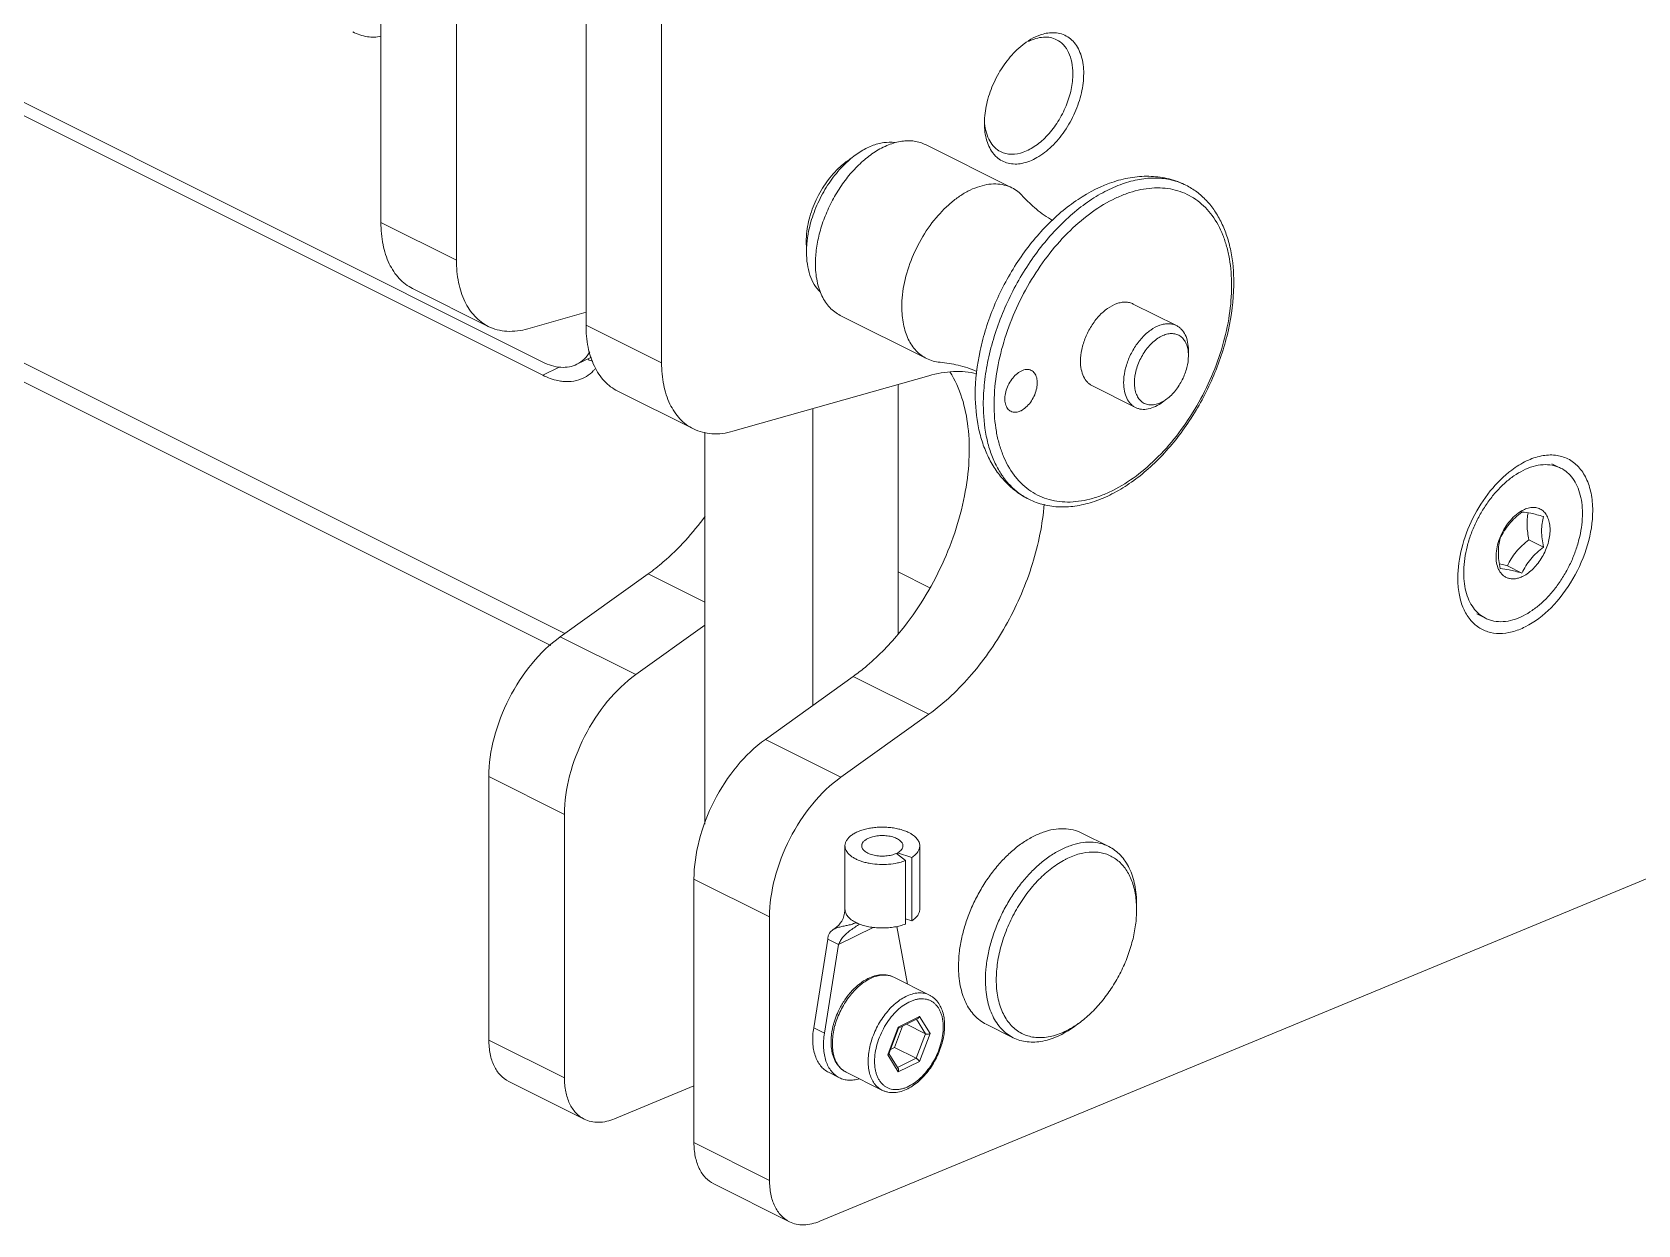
# Model space of a CAD drawing. Header units: millimetres. Extents: x 0 to 2524, y 0 to 1785.
# Drawn here: x 1468.3 to 1552.5, y 589.2 to 651.7 of the extents above; entities that cross this region are included whole.
import ezdxf

# ---------------------------------------------------------------- set-up
doc = ezdxf.new("R2010")
doc.units = ezdxf.units.MM
doc.header["$LTSCALE"] = 0.1
doc.layers.get('0').update_dxf_attribs({"lineweight": 13})

msp = doc.modelspace()

# ---------------------------------------------------------------- linework, layer by layer
for p, q in [((1495.073, 633.748), (1171.501, 795.534)), ((1146.513, 795.068), (1496.223, 620.213)), ((1146.513, 794.082), (1495.486, 619.595)), ((1486.587, 698.886), (1486.587, 641.754)), ((1490.547, 639.774), (1490.547, 696.907)), ((1497.335, 693.512), (1497.335, 636.38)), ((1379.107, 692.423), (1495.073, 634.44)), ((1501.295, 634.4), (1501.295, 691.533)), ((1515.128, 645.833), (1519.653, 643.57)), ((1486.587, 641.754), (1490.547, 639.774)), ((1488.251, 638.292), (1492.211, 636.312)), ((1494.287, 636.185), (1497.335, 637.051)), ((1526.014, 637.483), (1528.277, 636.351)), ((1497.335, 636.38), (1501.295, 634.4)), ((1510.656, 636.889), (1515.181, 634.626)), ((1497.617, 634.705), (1496.862, 634.327)), ((1528.901, 635.053), (1528.901, 634.77)), ((1495.932, 634.177), (1495.073, 633.748)), ((1515.3, 633.727), (1505.035, 630.811)), ((1498.999, 632.918), (1502.959, 630.938)), ((1513.684, 620.211), (1513.684, 633.268)), ((1523.868, 633.189), (1526.13, 632.058)), ((1509.215, 616.445), (1509.215, 631.999)), ((1527.543, 632.338), (1527.769, 632.508)), ((1503.558, 610.224), (1503.558, 630.774)), ((1548.405, 628.886), (1547.952, 629.112)), ((1547.506, 624.747), (1546.745, 625.128)), ((1546.375, 623.381), (1545.614, 623.762)), ((1495.984, 620.042), (1500.592, 623.341)), ((1503.558, 621.858), (1500.592, 623.341)), ((1513.684, 623.45), (1515.35, 622.617)), ((1544.469, 621.015), (1544.017, 621.241)), ((1503.558, 620.65), (1499.944, 618.062)), ((1499.944, 618.062), (1495.984, 620.042)), ((1506.732, 614.668), (1511.34, 617.967)), ((1515.3, 615.987), (1511.34, 617.967)), ((1515.3, 615.987), (1510.692, 612.688)), ((1510.692, 612.688), (1506.732, 614.668)), ((1496.204, 610.734), (1492.244, 612.714)), ((1492.244, 612.714), (1492.244, 598.908)), ((1496.204, 596.928), (1496.204, 610.734)), ((1523.316, 609.759), (1524.73, 609.051)), ((1510.904, 605.764), (1510.904, 609.089)), ((1513.598, 608.694), (1514.069, 608.317)), ((1514.409, 608.486), (1513.655, 608.722)), ((1513.655, 608.648), (1513.655, 608.722)), ((1514.409, 605.161), (1514.409, 608.486)), ((1514.824, 605.764), (1514.824, 609.089)), ((1555.035, 608.248), (1509.583, 589.414)), ((1514.069, 604.991), (1514.069, 608.317)), ((1506.952, 605.36), (1502.992, 607.34)), ((1502.992, 593.534), (1502.992, 607.34)), ((1526.185, 606.023), (1526.185, 605.74)), ((1506.952, 591.554), (1506.952, 605.36)), ((1511.357, 605.012), (1511.408, 605.034)), ((1511.408, 605.034), (1511.405, 605.032)), ((1514.409, 605.161), (1514.069, 605.267)), ((1510.006, 604.197), (1509.264, 599.552)), ((1510.006, 604.197), (1510.572, 603.914)), ((1512.374, 604.815), (1510.572, 603.914)), ((1514.189, 601.84), (1513.615, 604.861)), ((1510.572, 603.914), (1509.83, 599.27)), ((1515.33, 601.269), (1513.458, 602.205)), ((1513.7, 599.594), (1514.81, 600.149)), ((1513.714, 599.536), (1514.718, 600.038)), ((1514.651, 600.004), (1515.122, 599.241)), ((1514.81, 600.149), (1515.366, 599.249)), ((1509.264, 599.552), (1509.83, 599.27)), ((1513.145, 598.139), (1513.7, 599.594)), ((1513.201, 598.191), (1513.716, 599.541)), ((1513.495, 598.525), (1513.92, 599.638)), ((1515.122, 599.241), (1514.123, 599.74)), ((1515.122, 599.241), (1514.632, 597.956)), ((1515.366, 599.249), (1514.81, 597.794)), ((1518.307, 599.741), (1519.721, 599.034)), ((1523.244, 599.857), (1523.018, 599.687)), ((1496.204, 596.928), (1492.244, 598.908)), ((1513.289, 598.422), (1513.495, 598.525)), ((1514.632, 597.956), (1513.495, 598.525)), ((1513.7, 597.239), (1513.145, 598.139)), ((1513.693, 597.427), (1513.209, 598.212)), ((1514.632, 597.956), (1513.665, 597.473)), ((1514.81, 597.794), (1513.7, 597.239)), ((1497.244, 594.765), (1493.284, 596.745)), ((1510.047, 597.221), (1510.612, 596.938)), ((1512.84, 596.289), (1510.968, 597.225)), ((1502.992, 596.511), (1498.835, 594.788)), ((1506.952, 591.554), (1502.992, 593.534)), ((1507.992, 589.391), (1504.032, 591.371))]:
    msp.add_line(p, q)
msp.add_lwpolyline([(1510.904, 605.764), (1510.9, 605.679), (1510.884, 605.557), (1510.851, 605.421), (1510.801, 605.28), (1510.736, 605.147), (1510.659, 605.03), (1510.574, 604.928), (1510.478, 604.837), (1510.37, 604.754), (1510.285, 604.698)])
for centre, radius, start, end in [((1522.871, 647.699), 4.286, 129.45164, 131.93395), ((1522.717, 647.887), 4.042, 126.87546, 129.45346), ((1522.178, 646.957), 3.969, 177.91515, 179.98867), ((1522.413, 646.949), 4.204, 176.20938, 177.9191), ((1513.51, 641.542), 4.242, 129.79219, 130.74967), ((1514.912, 640.705), 5.744, 133.04957, 135.80236), ((1513.384, 641.695), 4.044, 126.8802, 129.80665), ((1514.704, 640.925), 5.442, 131.9247, 133.02895), ((1519.882, 646.323), 1.537, 220.09735, 228.13036), ((1512.859, 640.766), 3.984, 177.92612, 179.98915), ((1512.569, 640.765), 3.694, 179.97902, 184.72931), ((1513.089, 640.758), 4.213, 176.17487, 177.9295), ((1511.824, 641.022), 2.948, 185.12977, 187.74684), ((1514.575, 640.146), 5.69, 170.93014, 173.83509), ((1521.472, 638.589), 9.809, 359.15353, 359.99834), ((1498.491, 637.493), 3.106, 250.37843, 254.8476), ((1496.408, 635.23), 1.811, 296.61086, 301.76265), ((1528.232, 632.224), 9.513, 178.01553, 179.99523), ((1526.751, 633.802), 1.645, 296.57211, 298.29322), ((1547.199, 625.161), 1.702, 116.60985, 120.07327), ((1548.186, 624.069), 3.183, 158.69714, 159.11855), ((1524.403, 604.616), 4.235, 116.56695, 117.39809), ((1520.927, 605.742), 5.258, 359.97062, 3.10823), ((1511.469, 604.893), 0.154, 105.49288, 113.62055), ((1515.599, 611.668), 7.779, 238.0056, 238.4278), ((1512.486, 607.116), 2.281, 246.72237, 248.96247), ((1512.988, 601.265), 1.051, 63.44224, 73.28165), ((1514.432, 598.613), 4.276, 142.8473, 150.75641), ((1514.238, 598.753), 4.036, 141.99172, 142.76974), ((1514.166, 598.81), 3.945, 139.18842, 141.99606), ((1514.455, 598.643), 4.186, 142.66809, 143.16514), ((1514.373, 598.706), 4.083, 140.18448, 142.67981), ((1514.038, 598.92), 3.776, 137.13933, 139.17536), ((1514.225, 598.831), 3.89, 137.46695, 140.19856), ((1514.526, 598.559), 4.384, 150.73732, 152.10831), ((1513.931, 598.735), 3.763, 167.68888, 169.45726), ((1514.081, 598.703), 3.916, 164.86247, 167.69067), ((1514.202, 598.671), 4.04, 163.82096, 164.87761), ((1514.245, 598.61), 4.01, 166.50447, 166.92082), ((1514.33, 598.589), 4.098, 164.55764, 166.49734), ((1514.388, 598.573), 4.157, 164.24804, 164.5598), ((1520.045, 604.12), 5.33, 303.8228, 306.88189)]:
    msp.add_arc(centre, radius, start, end)
for points, knots in [([(1486.59, 651.521), (1486.361, 651.458), (1485.835, 651.448), (1485.35, 651.624), (1485.108, 651.746)], [0, 0, 0, 0, 0.466946, 1, 1, 1, 1]), ([(1521.616, 651.692), (1521.506, 651.681), (1521.029, 651.588), (1520.59, 651.346), (1520.291, 651.121)], [0, 0, 0, 0, 0.227462, 1, 1, 1, 1]), ([(1521.995, 651.334), (1521.892, 651.386), (1521.665, 651.461), (1521.156, 651.487), (1520.77, 651.362), (1520.529, 651.241)], [0, 0, 0, 0, 0.227719, 0.46591, 1, 1, 1, 1]), ([(1523.414, 649.56), (1523.414, 649.87), (1523.348, 650.449), (1523.033, 651.094), (1522.663, 651.443), (1522.236, 651.678), (1521.858, 651.717), (1521.616, 651.692)], [0, 0, 0, 0, 0.293139, 0.543685, 0.658056, 0.769581, 1, 1, 1, 1]), ([(1522.848, 649.56), (1522.848, 649.759), (1522.815, 650.139), (1522.653, 650.659), (1522.382, 651.075), (1522.129, 651.267), (1521.995, 651.334)], [0, 0, 0, 0, 0.289562, 0.549641, 0.782837, 1, 1, 1, 1]), ([(1520.007, 650.888), (1519.755, 650.661), (1519.289, 650.137), (1518.744, 649.233), (1518.366, 648.249), (1518.241, 647.562), (1518.218, 647.227)], [0, 0, 0, 0, 0.244263, 0.501261, 0.757513, 1, 1, 1, 1]), ([(1518.856, 645.179), (1518.941, 645.102), (1519.13, 644.97), (1519.573, 644.801), (1520.23, 644.81), (1521.019, 645.139), (1521.778, 645.732), (1522.449, 646.541), (1522.98, 647.497), (1523.324, 648.518), (1523.414, 649.221), (1523.414, 649.56)], [0, 0, 0, 0, 0.045818, 0.091469, 0.188147, 0.299943, 0.428687, 0.570561, 0.718526, 0.864299, 1, 1, 1, 1]), ([(1519.062, 645.467), (1519.233, 645.381), (1519.643, 645.289), (1520.293, 645.419), (1520.944, 645.776), (1521.558, 646.329), (1522.093, 647.037), (1522.51, 647.846), (1522.779, 648.698), (1522.848, 649.28), (1522.848, 649.56)], [0, 0, 0, 0, 0.090502, 0.191277, 0.307368, 0.438236, 0.579573, 0.724955, 0.867321, 1, 1, 1, 1]), ([(1518.209, 646.958), (1518.209, 646.648), (1518.275, 646.069), (1518.535, 645.536), (1518.706, 645.333)], [0, 0, 0, 0, 0.539161, 1, 1, 1, 1]), ([(1518.222, 646.947), (1518.238, 646.78), (1518.293, 646.461), (1518.466, 646.031), (1518.721, 645.687), (1518.944, 645.525), (1519.062, 645.467)], [0, 0, 0, 0, 0.284717, 0.542503, 0.777732, 1, 1, 1, 1]), ([(1509.356, 639.593), (1509.356, 639.864), (1509.399, 640.423), (1509.573, 641.262), (1509.855, 642.105), (1510.234, 642.923), (1510.699, 643.691), (1511.235, 644.385), (1511.825, 644.98), (1512.257, 645.312), (1512.478, 645.454)], [0, 0, 0, 0, 0.1182, 0.243225, 0.372856, 0.504562, 0.635639, 0.763436, 0.885543, 1, 1, 1, 1]), ([(1511.068, 644.974), (1511.26, 645.147), (1511.654, 645.452), (1512.285, 645.786), (1512.911, 645.963), (1513.326, 645.969), (1513.519, 645.94)], [0, 0, 0, 0, 0.286249, 0.547986, 0.784622, 1, 1, 1, 1]), ([(1512.478, 645.454), (1512.702, 645.598), (1513.151, 645.838), (1513.752, 646.009), (1514.212, 646.046), (1514.536, 646.024), (1514.843, 645.956), (1515.036, 645.879), (1515.128, 645.833)], [0, 0, 0, 0, 0.285252, 0.543121, 0.663142, 0.77833, 0.890067, 1, 1, 1, 1]), ([(1510.741, 644.756), (1510.48, 644.531), (1509.997, 644.005), (1509.432, 643.088), (1509.038, 642.085), (1508.908, 641.382), (1508.885, 641.039)], [0, 0, 0, 0, 0.243045, 0.500023, 0.756935, 1, 1, 1, 1]), ([(1508.955, 641.043), (1509.009, 641.379), (1509.177, 642.055), (1509.579, 643.025), (1510.115, 643.927), (1510.556, 644.466), (1510.793, 644.71)], [0, 0, 0, 0, 0.245651, 0.500119, 0.754521, 1, 1, 1, 1]), ([(1511.251, 645.129), (1511.226, 645.114), (1511.126, 645.051), (1511.029, 644.984), (1510.957, 644.93)], [0, 0, 0, 0, 0.245364, 1, 1, 1, 1]), ([(1513.882, 637.33), (1513.882, 637.758), (1513.987, 638.645), (1514.396, 639.942), (1515.032, 641.177), (1515.724, 642.091), (1516.35, 642.707), (1516.834, 643.091), (1517.329, 643.397), (1517.827, 643.618), (1518.319, 643.751), (1518.795, 643.79), (1519.246, 643.735), (1519.524, 643.635), (1519.653, 643.57)], [0, 0, 0, 0, 0.132513, 0.274641, 0.419829, 0.560963, 0.628034, 0.691835, 0.751908, 0.808028, 0.860271, 0.909067, 0.955245, 1, 1, 1, 1]), ([(1528.772, 643.706), (1528.491, 643.847), (1527.892, 644.069), (1526.94, 644.204), (1525.963, 644.148), (1524.638, 643.832), (1523.366, 643.181), (1522.2, 642.295), (1521.355, 641.493), (1520.572, 640.584), (1519.621, 639.247), (1518.848, 637.776), (1518.281, 636.228), (1517.871, 634.689), (1517.731, 633.508), (1517.731, 632.734)], [0, 0, 0, 0, 0.052633, 0.105702, 0.159724, 0.215266, 0.332549, 0.395042, 0.459925, 0.526853, 0.595304, 0.733999, 0.802946, 0.870652, 1, 1, 1, 1]), ([(1518.153, 632.225), (1518.153, 632.609), (1518.199, 633.397), (1518.393, 634.588), (1518.711, 635.796), (1519.144, 636.998), (1519.686, 638.17), (1520.325, 639.289), (1521.049, 640.334), (1521.844, 641.283), (1522.695, 642.119), (1523.584, 642.825), (1524.495, 643.387), (1525.412, 643.795), (1526.317, 644.038), (1527.193, 644.112), (1528.022, 644.011), (1528.535, 643.825), (1528.772, 643.706)], [0, 0, 0, 0, 0.064745, 0.132608, 0.202883, 0.274798, 0.34748, 0.420034, 0.491566, 0.561229, 0.628259, 0.692022, 0.752058, 0.808145, 0.860355, 0.909122, 0.955272, 1, 1, 1, 1]), ([(1531.281, 638.589), (1531.281, 639.154), (1531.209, 639.987), (1530.936, 641.034), (1530.655, 641.737), (1530.296, 642.367), (1529.861, 642.915), (1529.353, 643.37), (1528.971, 643.607), (1528.772, 643.706)], [0, 0, 0, 0, 0.282775, 0.414619, 0.540318, 0.660541, 0.776323, 0.888957, 1, 1, 1, 1]), ([(1518.724, 632.553), (1518.742, 633.071), (1518.862, 634.131), (1519.258, 635.713), (1519.862, 637.28), (1520.651, 638.776), (1521.597, 640.147), (1522.666, 641.343), (1523.819, 642.319), (1524.84, 642.935), (1525.661, 643.278), (1526.436, 643.508), (1527.212, 643.599), (1527.952, 643.525), (1528.469, 643.392), (1528.953, 643.183), (1529.398, 642.9), (1529.801, 642.544), (1530.285, 641.969), (1530.657, 641.27), (1530.916, 640.493), (1531.112, 639.612), (1531.163, 638.919), (1531.163, 638.447)], [0, 0, 0, 0, 0.069743, 0.143298, 0.219153, 0.295567, 0.370764, 0.443066, 0.511046, 0.5737, 0.602919, 0.630732, 0.682462, 0.70687, 0.730633, 0.754089, 0.777601, 0.801524, 0.826184, 0.878627, 0.906853, 0.936503, 1, 1, 1, 1]), ([(1519.653, 643.57), (1519.762, 643.516), (1519.97, 643.385), (1520.15, 643.217), (1520.233, 643.125)], [0, 0, 0, 0, 0.494396, 1, 1, 1, 1]), ([(1520.233, 643.125), (1520.449, 642.884), (1520.936, 642.421), (1521.485, 642.036), (1521.781, 641.859)], [0, 0, 0, 0, 0.484325, 1, 1, 1, 1]), ([(1488.251, 638.292), (1487.99, 638.423), (1487.496, 638.798), (1486.967, 639.61), (1486.65, 640.623), (1486.587, 641.364), (1486.587, 641.754)], [0, 0, 0, 0, 0.217159, 0.450411, 0.710269, 1, 1, 1, 1]), ([(1508.887, 640.207), (1508.887, 640.252), (1508.889, 640.435), (1508.902, 640.619), (1508.917, 640.757)], [0, 0, 0, 0, 0.244893, 1, 1, 1, 1]), ([(1490.547, 639.774), (1490.547, 639.385), (1490.61, 638.643), (1490.927, 637.63), (1491.456, 636.818), (1491.95, 636.443), (1492.211, 636.312)], [0, 0, 0, 0, 0.289731, 0.549589, 0.782841, 1, 1, 1, 1]), ([(1508.887, 640.207), (1508.887, 639.995), (1508.914, 639.586), (1509.047, 639.011), (1509.269, 638.514), (1509.48, 638.236), (1509.597, 638.119)], [0, 0, 0, 0, 0.281863, 0.541655, 0.779789, 1, 1, 1, 1]), ([(1509.356, 639.593), (1509.356, 639.289), (1509.394, 638.842), (1509.539, 638.282), (1509.687, 637.91), (1509.874, 637.579), (1510.099, 637.295), (1510.359, 637.06), (1510.554, 636.939), (1510.656, 636.889)], [0, 0, 0, 0, 0.289163, 0.42273, 0.54896, 0.668508, 0.782438, 0.892293, 1, 1, 1, 1]), ([(1518.718, 632.225), (1518.718, 631.747), (1518.772, 631.045), (1518.972, 630.154), (1519.238, 629.369), (1519.62, 628.666), (1520.117, 628.09), (1520.53, 627.737), (1520.987, 627.458), (1521.482, 627.257), (1522.011, 627.134), (1522.767, 627.076), (1523.558, 627.187), (1524.345, 627.44), (1525.178, 627.809), (1526.211, 628.461), (1527.371, 629.483), (1528.438, 630.723), (1529.374, 632.136), (1530.144, 633.669), (1530.718, 635.265), (1531.076, 636.864), (1531.163, 637.93), (1531.163, 638.447)], [0, 0, 0, 0, 0.063399, 0.092971, 0.121104, 0.173331, 0.197891, 0.221733, 0.245198, 0.268653, 0.292467, 0.316983, 0.369086, 0.39715, 0.426648, 0.4899, 0.558451, 0.6312, 0.706635, 0.783007, 0.85849, 0.931325, 1, 1, 1, 1]), ([(1520.544, 627.249), (1520.793, 627.124), (1521.327, 626.929), (1522.187, 626.818), (1523.085, 626.884), (1524.002, 627.12), (1524.923, 627.516), (1525.833, 628.064), (1526.717, 628.75), (1527.56, 629.563), (1528.349, 630.486), (1529.312, 631.848), (1530.101, 633.344), (1530.686, 634.917), (1531.112, 636.472), (1531.268, 637.664), (1531.28, 638.444)], [0, 0, 0, 0, 0.047197, 0.095463, 0.145771, 0.198877, 0.255265, 0.315113, 0.378319, 0.444543, 0.513251, 0.583767, 0.726951, 0.798095, 0.867809, 1, 1, 1, 1]), ([(1513.882, 637.33), (1513.882, 637.026), (1513.92, 636.579), (1514.065, 636.019), (1514.212, 635.647), (1514.399, 635.317), (1514.624, 635.032), (1514.884, 634.798), (1515.08, 634.676), (1515.181, 634.626)], [0, 0, 0, 0, 0.289163, 0.42273, 0.54896, 0.668508, 0.782438, 0.892293, 1, 1, 1, 1]), ([(1523.244, 634.488), (1523.244, 634.693), (1523.295, 635.119), (1523.491, 635.741), (1523.796, 636.334), (1524.188, 636.852), (1524.636, 637.256), (1525.048, 637.482), (1525.374, 637.569), (1525.602, 637.588), (1525.818, 637.562), (1525.952, 637.514), (1526.014, 637.483)], [0, 0, 0, 0, 0.132575, 0.274763, 0.420021, 0.561218, 0.691963, 0.807943, 0.860208, 0.909026, 0.955226, 1, 1, 1, 1]), ([(1492.211, 636.312), (1492.512, 636.162), (1493.218, 635.984), (1493.932, 636.084), (1494.287, 636.185)], [0, 0, 0, 0, 0.477199, 1, 1, 1, 1]), ([(1498.999, 632.918), (1498.738, 633.049), (1498.244, 633.424), (1497.715, 634.236), (1497.398, 635.249), (1497.335, 635.99), (1497.335, 636.38)], [0, 0, 0, 0, 0.217159, 0.450411, 0.710269, 1, 1, 1, 1]), ([(1525.507, 633.356), (1525.507, 633.561), (1525.557, 633.987), (1525.754, 634.61), (1526.059, 635.203), (1526.45, 635.72), (1526.899, 636.125), (1527.311, 636.35), (1527.636, 636.438), (1527.865, 636.457), (1528.081, 636.431), (1528.215, 636.382), (1528.277, 636.351)], [0, 0, 0, 0, 0.132575, 0.274763, 0.420021, 0.561218, 0.691963, 0.807943, 0.860208, 0.909026, 0.955226, 1, 1, 1, 1]), ([(1528.277, 636.351), (1528.326, 636.327), (1528.42, 636.269), (1528.589, 636.116), (1528.759, 635.857), (1528.877, 635.477), (1528.901, 635.199), (1528.901, 635.053)], [0, 0, 0, 0, 0.107836, 0.217825, 0.450872, 0.710524, 1, 1, 1, 1]), ([(1526.072, 633.356), (1526.072, 633.584), (1526.147, 634.057), (1526.419, 634.723), (1526.765, 635.22), (1527.096, 635.543), (1527.353, 635.731), (1527.615, 635.862), (1527.875, 635.933), (1528.124, 635.94), (1528.353, 635.878), (1528.551, 635.751), (1528.709, 635.565), (1528.823, 635.328), (1528.865, 635.151), (1528.88, 635.057)], [0, 0, 0, 0, 0.141152, 0.29284, 0.442533, 0.512917, 0.578618, 0.638958, 0.6939, 0.744233, 0.791692, 0.838741, 0.887955, 0.941326, 1, 1, 1, 1]), ([(1495.073, 634.44), (1495.367, 634.293), (1495.837, 634.141), (1496.459, 634.172), (1496.736, 634.264), (1496.862, 634.327)], [0, 0, 0, 0, 0.534133, 0.772347, 1, 1, 1, 1]), ([(1496.862, 634.327), (1496.999, 634.396), (1497.261, 634.583), (1497.456, 634.836), (1497.539, 634.976)], [0, 0, 0, 0, 0.486833, 1, 1, 1, 1]), ([(1515.181, 634.626), (1515.289, 634.572), (1515.52, 634.483), (1515.762, 634.44), (1515.885, 634.429)], [0, 0, 0, 0, 0.494396, 1, 1, 1, 1]), ([(1523.244, 634.488), (1523.244, 634.342), (1523.268, 634.064), (1523.386, 633.684), (1523.555, 633.425), (1523.725, 633.272), (1523.819, 633.214), (1523.868, 633.189)], [0, 0, 0, 0, 0.289476, 0.549128, 0.782175, 0.892164, 1, 1, 1, 1]), ([(1527.769, 632.508), (1527.937, 632.633), (1528.247, 632.945), (1528.602, 633.505), (1528.838, 634.126), (1528.901, 634.561), (1528.901, 634.77)], [0, 0, 0, 0, 0.240927, 0.500002, 0.759048, 1, 1, 1, 1]), ([(1528.88, 635.057), (1528.883, 635.034), (1528.896, 634.939), (1528.901, 634.843), (1528.901, 634.77)], [0, 0, 0, 0, 0.243121, 1, 1, 1, 1]), ([(1496.122, 633.427), (1496.035, 633.435), (1495.673, 633.493), (1495.323, 633.622), (1495.073, 633.748)], [0, 0, 0, 0, 0.236249, 1, 1, 1, 1]), ([(1497.219, 633.611), (1497.056, 633.53), (1496.693, 633.414), (1496.313, 633.407), (1496.122, 633.427)], [0, 0, 0, 0, 0.486874, 1, 1, 1, 1]), ([(1497.819, 634.088), (1497.785, 634.049), (1497.649, 633.899), (1497.49, 633.77), (1497.361, 633.691)], [0, 0, 0, 0, 0.255447, 1, 1, 1, 1]), ([(1501.295, 634.4), (1501.295, 634.011), (1501.358, 633.269), (1501.675, 632.256), (1502.204, 631.444), (1502.698, 631.069), (1502.959, 630.938)], [0, 0, 0, 0, 0.289731, 0.549589, 0.782841, 1, 1, 1, 1]), ([(1513.698, 620.187), (1514.565, 621.224), (1515.668, 622.966), (1516.688, 625.468), (1517.203, 627.38), (1517.446, 629.251), (1517.398, 631.475), (1516.944, 633.075), (1516.405, 633.929)], [0, 0, 0, 0, 0.274667, 0.413254, 0.548043, 0.676033, 0.794873, 1, 1, 1, 1]), ([(1517.812, 633.832), (1517.417, 633.926), (1516.562, 633.996), (1515.722, 633.847), (1515.3, 633.727)], [0, 0, 0, 0, 0.480472, 1, 1, 1, 1]), ([(1517.818, 633.954), (1517.5, 634.083), (1516.865, 634.29), (1516.206, 634.401), (1515.885, 634.429)], [0, 0, 0, 0, 0.515659, 1, 1, 1, 1]), ([(1520.133, 633.971), (1520.04, 633.925), (1519.859, 633.795), (1519.631, 633.538), (1519.447, 633.228), (1519.324, 632.892), (1519.272, 632.558), (1519.294, 632.296), (1519.355, 632.118), (1519.417, 632.008), (1519.497, 631.919), (1519.562, 631.876), (1519.596, 631.859)], [0, 0, 0, 0, 0.123642, 0.261312, 0.406333, 0.550372, 0.685326, 0.805125, 0.858738, 0.90842, 0.955052, 1, 1, 1, 1]), ([(1520.669, 634.005), (1520.632, 634.024), (1520.549, 634.052), (1520.414, 634.058), (1520.272, 634.032), (1520.179, 633.994), (1520.133, 633.971)], [0, 0, 0, 0, 0.227102, 0.464629, 0.720925, 1, 1, 1, 1]), ([(1520.133, 631.893), (1520.225, 631.939), (1520.407, 632.069), (1520.634, 632.325), (1520.818, 632.636), (1520.941, 632.972), (1520.993, 633.306), (1520.971, 633.568), (1520.911, 633.746), (1520.848, 633.856), (1520.768, 633.945), (1520.703, 633.988), (1520.669, 634.005)], [0, 0, 0, 0, 0.123642, 0.261312, 0.406333, 0.550372, 0.685326, 0.805125, 0.858738, 0.90842, 0.955052, 1, 1, 1, 1]), ([(1525.507, 633.356), (1525.507, 633.21), (1525.53, 632.932), (1525.649, 632.552), (1525.818, 632.294), (1525.988, 632.141), (1526.082, 632.082), (1526.13, 632.058)], [0, 0, 0, 0, 0.289476, 0.549128, 0.782175, 0.892164, 1, 1, 1, 1]), ([(1526.072, 633.356), (1526.072, 633.248), (1526.088, 633.04), (1526.166, 632.752), (1526.297, 632.511), (1526.476, 632.329), (1526.699, 632.217), (1526.952, 632.18), (1527.222, 632.218), (1527.399, 632.287), (1527.487, 632.331)], [0, 0, 0, 0, 0.148747, 0.284073, 0.406627, 0.519916, 0.629688, 0.742801, 0.865088, 1, 1, 1, 1]), ([(1517.731, 632.734), (1517.731, 632.151), (1517.809, 631.285), (1518.102, 630.191), (1518.409, 629.438), (1518.809, 628.751), (1519.301, 628.144), (1519.879, 627.632), (1520.316, 627.363), (1520.544, 627.249)], [0, 0, 0, 0, 0.26959, 0.398018, 0.52274, 0.644482, 0.764101, 0.882326, 1, 1, 1, 1]), ([(1518.153, 632.225), (1518.153, 631.665), (1518.222, 630.843), (1518.489, 629.813), (1518.76, 629.128), (1519.104, 628.52), (1519.518, 627.997), (1519.997, 627.565), (1520.357, 627.342), (1520.544, 627.249)], [0, 0, 0, 0, 0.289164, 0.422722, 0.548961, 0.66851, 0.782438, 0.892292, 1, 1, 1, 1]), ([(1526.13, 632.058), (1526.179, 632.034), (1526.282, 631.994), (1526.506, 631.95), (1526.815, 631.969), (1527.19, 632.103), (1527.426, 632.25), (1527.543, 632.338)], [0, 0, 0, 0, 0.107834, 0.217822, 0.450884, 0.710506, 1, 1, 1, 1]), ([(1527.53, 632.354), (1527.551, 632.365), (1527.633, 632.412), (1527.712, 632.465), (1527.769, 632.508)], [0, 0, 0, 0, 0.2429, 1, 1, 1, 1]), ([(1519.596, 631.859), (1519.634, 631.84), (1519.717, 631.812), (1519.852, 631.805), (1519.994, 631.832), (1520.086, 631.87), (1520.133, 631.893)], [0, 0, 0, 0, 0.227102, 0.464629, 0.720925, 1, 1, 1, 1]), ([(1502.959, 630.938), (1503.26, 630.788), (1503.966, 630.61), (1504.68, 630.71), (1505.035, 630.811)], [0, 0, 0, 0, 0.477199, 1, 1, 1, 1]), ([(1550.086, 626.661), (1550.086, 626.965), (1550.036, 627.544), (1549.789, 628.336), (1549.375, 628.971), (1548.806, 629.405), (1548.117, 629.6), (1547.361, 629.551), (1546.579, 629.273), (1546.086, 628.965), (1545.843, 628.783)], [0, 0, 0, 0, 0.144821, 0.274812, 0.391414, 0.499998, 0.608577, 0.72521, 0.855132, 1, 1, 1, 1]), ([(1545.843, 628.783), (1545.424, 628.469), (1544.649, 627.69), (1543.76, 626.289), (1543.172, 624.737), (1543.015, 623.649), (1543.015, 623.126)], [0, 0, 0, 0, 0.240928, 0.500006, 0.759048, 1, 1, 1, 1]), ([(1546.437, 628.761), (1546.272, 628.678), (1545.944, 628.481), (1545.48, 628.114), (1545.04, 627.673), (1544.632, 627.17), (1544.266, 626.615), (1543.95, 626.021), (1543.692, 625.403), (1543.497, 624.774), (1543.371, 624.149), (1543.316, 623.542), (1543.333, 622.968), (1543.423, 622.438), (1543.584, 621.966), (1543.814, 621.561), (1544.108, 621.236), (1544.345, 621.077), (1544.469, 621.015)], [0, 0, 0, 0, 0.05982, 0.123742, 0.191197, 0.261436, 0.333522, 0.406431, 0.479094, 0.550455, 0.619524, 0.685439, 0.747526, 0.805374, 0.85892, 0.908539, 0.95511, 1, 1, 1, 1]), ([(1546.437, 628.761), (1546.607, 628.846), (1546.947, 628.983), (1547.467, 629.081), (1547.885, 629.06), (1548.192, 628.98), (1548.336, 628.92), (1548.405, 628.886)], [0, 0, 0, 0, 0.279066, 0.535041, 0.772469, 0.886915, 1, 1, 1, 1]), ([(1548.405, 628.886), (1548.529, 628.824), (1548.766, 628.665), (1549.06, 628.339), (1549.29, 627.935), (1549.451, 627.462), (1549.541, 626.933), (1549.558, 626.358), (1549.503, 625.752), (1549.376, 625.127), (1549.182, 624.498), (1548.924, 623.88), (1548.608, 623.286), (1548.242, 622.731), (1547.834, 622.227), (1547.393, 621.787), (1546.93, 621.42), (1546.602, 621.222), (1546.437, 621.14)], [0, 0, 0, 0, 0.04489, 0.091461, 0.14108, 0.194626, 0.252474, 0.314561, 0.380476, 0.449545, 0.520906, 0.593569, 0.666478, 0.738564, 0.808803, 0.876258, 0.94018, 1, 1, 1, 1]), ([(1515.3, 615.987), (1516.13, 616.581), (1517.684, 618.062), (1519.519, 620.755), (1520.817, 623.786), (1521.26, 625.938), (1521.342, 626.994)], [0, 0, 0, 0, 0.237351, 0.493838, 0.753604, 1, 1, 1, 1]), ([(1500.592, 623.341), (1500.865, 623.537), (1501.978, 624.416), (1502.935, 625.484), (1503.573, 626.357)], [0, 0, 0, 0, 0.237092, 1, 1, 1, 1]), ([(1543.015, 623.126), (1543.015, 622.855), (1543.054, 622.336), (1543.249, 621.615), (1543.575, 621.014), (1544.025, 620.559), (1544.582, 620.278), (1545.214, 620.186), (1545.89, 620.281), (1546.857, 620.66), (1548.013, 621.566), (1549.123, 623.058), (1549.877, 624.803), (1550.086, 626.057), (1550.086, 626.661)], [0, 0, 0, 0, 0.063484, 0.121269, 0.173586, 0.221944, 0.268804, 0.31709, 0.369295, 0.426889, 0.558517, 0.70669, 0.858545, 1, 1, 1, 1]), ([(1545.221, 625.226), (1545.279, 625.376), (1545.418, 625.667), (1545.684, 626.059), (1545.991, 626.389), (1546.226, 626.564), (1546.346, 626.633)], [0, 0, 0, 0, 0.264274, 0.524832, 0.772497, 1, 1, 1, 1]), ([(1545.243, 625.216), (1545.306, 625.344), (1545.444, 625.599), (1545.703, 625.959), (1546.017, 626.289), (1546.253, 626.486), (1546.375, 626.581)], [0, 0, 0, 0, 0.238828, 0.485903, 0.740658, 1, 1, 1, 1]), ([(1546.375, 626.581), (1546.531, 626.572), (1546.792, 626.529), (1547.167, 626.44), (1547.389, 626.38), (1547.506, 626.347)], [0, 0, 0, 0, 0.405706, 0.683587, 1, 1, 1, 1]), ([(1546.437, 626.682), (1546.525, 626.726), (1546.701, 626.795), (1546.971, 626.833), (1547.224, 626.797), (1547.447, 626.684), (1547.627, 626.502), (1547.757, 626.262), (1547.835, 625.973), (1547.86, 625.648), (1547.831, 625.298), (1547.75, 624.934), (1547.619, 624.571), (1547.445, 624.223), (1547.232, 623.902), (1546.989, 623.62), (1546.726, 623.388), (1546.534, 623.267), (1546.437, 623.218)], [0, 0, 0, 0, 0.057513, 0.109649, 0.157869, 0.204666, 0.252959, 0.305217, 0.362878, 0.426312, 0.495025, 0.567905, 0.643431, 0.719848, 0.795328, 0.868118, 0.936712, 1, 1, 1, 1]), ([(1546.701, 626.542), (1546.679, 626.435), (1546.646, 626.211), (1546.639, 625.863), (1546.674, 625.498), (1546.719, 625.252), (1546.745, 625.128)], [0, 0, 0, 0, 0.229743, 0.474013, 0.732073, 1, 1, 1, 1]), ([(1547.506, 626.347), (1547.475, 626.229), (1547.422, 625.981), (1547.396, 625.588), (1547.426, 625.172), (1547.476, 624.89), (1547.506, 624.747)], [0, 0, 0, 0, 0.226709, 0.469137, 0.72839, 1, 1, 1, 1]), ([(1545.157, 623.573), (1545.106, 623.681), (1545.033, 623.928), (1545.011, 624.33), (1545.069, 624.766), (1545.157, 625.058), (1545.212, 625.204)], [0, 0, 0, 0, 0.214292, 0.45515, 0.719428, 1, 1, 1, 1]), ([(1545.243, 623.616), (1545.213, 623.759), (1545.163, 624.041), (1545.133, 624.457), (1545.16, 624.85), (1545.212, 625.098), (1545.243, 625.216)], [0, 0, 0, 0, 0.27161, 0.530864, 0.773291, 1, 1, 1, 1]), ([(1546.745, 625.128), (1546.623, 625.032), (1546.388, 624.835), (1546.073, 624.505), (1545.814, 624.146), (1545.676, 623.89), (1545.614, 623.762)], [0, 0, 0, 0, 0.25934, 0.514098, 0.761174, 1, 1, 1, 1]), ([(1547.506, 624.747), (1547.384, 624.652), (1547.149, 624.454), (1546.834, 624.125), (1546.575, 623.765), (1546.437, 623.51), (1546.375, 623.381)], [0, 0, 0, 0, 0.259343, 0.514097, 0.761172, 1, 1, 1, 1]), ([(1546.437, 623.218), (1546.373, 623.186), (1546.244, 623.132), (1546.048, 623.084), (1545.858, 623.074), (1545.679, 623.102), (1545.515, 623.168), (1545.37, 623.271), (1545.248, 623.408), (1545.185, 623.516), (1545.157, 623.573)], [0, 0, 0, 0, 0.143544, 0.27724, 0.402179, 0.520759, 0.636199, 0.752235, 0.872513, 1, 1, 1, 1]), ([(1545.614, 623.762), (1545.577, 623.772), (1545.438, 623.811), (1545.298, 623.848), (1545.194, 623.873)], [0, 0, 0, 0, 0.260801, 1, 1, 1, 1]), ([(1546.375, 623.381), (1546.257, 623.414), (1546.036, 623.474), (1545.661, 623.563), (1545.4, 623.606), (1545.243, 623.616)], [0, 0, 0, 0, 0.316413, 0.594294, 1, 1, 1, 1]), ([(1544.469, 621.015), (1544.538, 620.98), (1544.682, 620.921), (1544.989, 620.841), (1545.407, 620.82), (1545.927, 620.917), (1546.267, 621.055), (1546.437, 621.14)], [0, 0, 0, 0, 0.113085, 0.227531, 0.464959, 0.720934, 1, 1, 1, 1]), ([(1511.34, 617.967), (1511.551, 618.118), (1512.406, 618.779), (1513.171, 619.556), (1513.698, 620.187)], [0, 0, 0, 0, 0.239101, 1, 1, 1, 1]), ([(1492.244, 612.714), (1492.244, 613.397), (1492.454, 614.818), (1493.234, 616.838), (1494.409, 618.651), (1495.433, 619.647), (1495.984, 620.042)], [0, 0, 0, 0, 0.241635, 0.501414, 0.760435, 1, 1, 1, 1]), ([(1499.944, 618.062), (1499.393, 617.667), (1498.368, 616.671), (1497.194, 614.858), (1496.414, 612.838), (1496.204, 611.417), (1496.204, 610.734)], [0, 0, 0, 0, 0.239565, 0.498586, 0.758365, 1, 1, 1, 1]), ([(1502.992, 607.34), (1502.992, 608.023), (1503.202, 609.444), (1503.983, 611.464), (1505.157, 613.277), (1506.181, 614.273), (1506.732, 614.668)], [0, 0, 0, 0, 0.241635, 0.501414, 0.760435, 1, 1, 1, 1]), ([(1510.692, 612.688), (1510.141, 612.293), (1509.117, 611.297), (1507.942, 609.484), (1507.162, 607.464), (1506.952, 606.043), (1506.952, 605.36)], [0, 0, 0, 0, 0.239565, 0.498586, 0.758365, 1, 1, 1, 1]), ([(1514.824, 609.089), (1514.824, 609.122), (1514.817, 609.187), (1514.788, 609.283), (1514.74, 609.377), (1514.675, 609.468), (1514.592, 609.555), (1514.492, 609.638), (1514.377, 609.714), (1514.224, 609.798), (1514.027, 609.882), (1513.784, 609.959), (1513.521, 610.016), (1513.244, 610.054), (1512.959, 610.072), (1512.672, 610.068), (1512.389, 610.044), (1512.117, 609.999), (1511.86, 609.935), (1511.624, 609.853), (1511.415, 609.755), (1511.237, 609.642), (1511.092, 609.517), (1510.985, 609.382), (1510.929, 609.26), (1510.907, 609.162), (1510.904, 609.113), (1510.904, 609.089)], [0, 0, 0, 0, 0.020344, 0.041259, 0.063252, 0.086721, 0.111946, 0.139088, 0.168215, 0.199309, 0.249432, 0.303297, 0.360213, 0.419351, 0.479791, 0.540559, 0.600671, 0.659168, 0.715153, 0.767838, 0.816593, 0.861005, 0.900965, 0.936777, 0.969283, 0.984763, 1, 1, 1, 1]), ([(1511.784, 609.089), (1511.784, 609.107), (1511.787, 609.143), (1511.809, 609.216), (1511.852, 609.284), (1511.911, 609.346), (1511.966, 609.391), (1512.03, 609.434), (1512.114, 609.48), (1512.222, 609.526), (1512.406, 609.584), (1512.657, 609.627), (1512.967, 609.634), (1513.224, 609.603), (1513.417, 609.555), (1513.546, 609.51), (1513.662, 609.456), (1513.76, 609.394), (1513.84, 609.325), (1513.899, 609.25), (1513.935, 609.171), (1513.944, 609.116), (1513.944, 609.089)], [0, 0, 0, 0, 0.020354, 0.041279, 0.086624, 0.111861, 0.139016, 0.168158, 0.199266, 0.249414, 0.303305, 0.419321, 0.540505, 0.659083, 0.715095, 0.767807, 0.816585, 0.861018, 0.900997, 0.936827, 0.969349, 1, 1, 1, 1]), ([(1516.852, 602.77), (1516.852, 603.004), (1516.88, 603.483), (1516.998, 604.208), (1517.191, 604.944), (1517.455, 605.675), (1517.785, 606.389), (1518.174, 607.07), (1518.615, 607.706), (1519.099, 608.284), (1519.616, 608.792), (1520.158, 609.222), (1520.712, 609.564), (1521.27, 609.812), (1521.821, 609.961), (1522.354, 610.005), (1522.859, 609.944), (1523.171, 609.831), (1523.316, 609.759)], [0, 0, 0, 0, 0.064747, 0.132607, 0.202883, 0.274798, 0.34748, 0.420033, 0.491566, 0.561229, 0.628259, 0.692021, 0.752058, 0.808145, 0.860356, 0.909122, 0.955272, 1, 1, 1, 1]), ([(1518.266, 602.063), (1518.266, 602.297), (1518.294, 602.776), (1518.412, 603.501), (1518.605, 604.237), (1518.869, 604.968), (1519.199, 605.681), (1519.588, 606.363), (1520.029, 606.999), (1520.513, 607.576), (1521.03, 608.085), (1521.572, 608.515), (1522.127, 608.857), (1522.685, 609.105), (1523.235, 609.254), (1523.769, 609.298), (1524.273, 609.237), (1524.585, 609.124), (1524.73, 609.051)], [0, 0, 0, 0, 0.064747, 0.132602, 0.20288, 0.274794, 0.347477, 0.420031, 0.491563, 0.561227, 0.628258, 0.692021, 0.752057, 0.808144, 0.860355, 0.909122, 0.955272, 1, 1, 1, 1]), ([(1510.904, 609.089), (1510.904, 609.049), (1510.914, 608.965), (1510.961, 608.843), (1511.037, 608.726), (1511.142, 608.616), (1511.272, 608.513), (1511.426, 608.419), (1511.602, 608.336), (1511.798, 608.264), (1512.009, 608.205), (1512.312, 608.143), (1512.71, 608.103), (1513.189, 608.113), (1513.505, 608.16), (1513.658, 608.193)], [0, 0, 0, 0, 0.03859, 0.078887, 0.122303, 0.169802, 0.221907, 0.278769, 0.340241, 0.405955, 0.475373, 0.547825, 0.69863, 0.851697, 1, 1, 1, 1]), ([(1513.598, 608.694), (1513.559, 608.675), (1513.474, 608.642), (1513.291, 608.588), (1513.042, 608.549), (1512.735, 608.546), (1512.483, 608.579), (1512.295, 608.628), (1512.169, 608.673), (1512.057, 608.727), (1511.961, 608.789), (1511.884, 608.857), (1511.827, 608.931), (1511.792, 609.009), (1511.784, 609.063), (1511.784, 609.089)], [0, 0, 0, 0, 0.063789, 0.132034, 0.277946, 0.429335, 0.576772, 0.646252, 0.711582, 0.772017, 0.827087, 0.876693, 0.921231, 0.961748, 1, 1, 1, 1]), ([(1513.944, 609.089), (1513.944, 609.072), (1513.94, 609.038), (1513.921, 608.969), (1513.87, 608.884), (1513.776, 608.794), (1513.698, 608.745), (1513.655, 608.722)], [0, 0, 0, 0, 0.103573, 0.209799, 0.438534, 0.70024, 1, 1, 1, 1]), ([(1514.409, 608.486), (1514.471, 608.527), (1514.585, 608.611), (1514.719, 608.76), (1514.791, 608.897), (1514.819, 609.007), (1514.824, 609.062), (1514.824, 609.089)], [0, 0, 0, 0, 0.29343, 0.552902, 0.784259, 0.893207, 1, 1, 1, 1]), ([(1518.832, 602.063), (1518.832, 602.365), (1518.882, 602.989), (1519.09, 603.925), (1519.423, 604.859), (1519.87, 605.759), (1520.414, 606.59), (1521.036, 607.322), (1521.712, 607.928), (1522.205, 608.248), (1522.454, 608.377)], [0, 0, 0, 0, 0.11956, 0.246321, 0.377706, 0.510715, 0.642226, 0.769239, 0.889141, 1, 1, 1, 1]), ([(1522.508, 608.405), (1522.728, 608.514), (1523.168, 608.689), (1523.742, 608.778), (1524.173, 608.756), (1524.477, 608.697), (1524.762, 608.595), (1525.028, 608.45), (1525.271, 608.265), (1525.566, 607.961), (1525.802, 607.584), (1525.974, 607.159), (1526.113, 606.675), (1526.163, 606.29), (1526.178, 606.027)], [0, 0, 0, 0, 0.13635, 0.260403, 0.318818, 0.375496, 0.431157, 0.486595, 0.542619, 0.599997, 0.721105, 0.786009, 0.854092, 1, 1, 1, 1]), ([(1524.73, 609.051), (1524.843, 608.995), (1525.063, 608.859), (1525.354, 608.596), (1525.606, 608.278), (1525.816, 607.908), (1525.981, 607.491), (1526.143, 606.864), (1526.185, 606.363), (1526.185, 606.023)], [0, 0, 0, 0, 0.107709, 0.217566, 0.331495, 0.451042, 0.57729, 0.710846, 1, 1, 1, 1]), ([(1513.658, 608.193), (1513.694, 608.201), (1513.833, 608.235), (1513.97, 608.278), (1514.069, 608.317)], [0, 0, 0, 0, 0.259307, 1, 1, 1, 1]), ([(1511.478, 605.071), (1511.393, 605.113), (1511.273, 605.184), (1511.136, 605.298), (1511.052, 605.385), (1510.987, 605.476), (1510.939, 605.57), (1510.91, 605.666), (1510.904, 605.732), (1510.904, 605.764)], [0, 0, 0, 0, 0.301898, 0.438157, 0.564777, 0.682529, 0.7929, 0.897894, 1, 1, 1, 1]), ([(1511.131, 604.943), (1511.17, 604.952), (1511.247, 604.972), (1511.322, 604.998), (1511.357, 605.012)], [0, 0, 0, 0, 0.511712, 1, 1, 1, 1]), ([(1511.428, 605.041), (1511.443, 605.045), (1511.477, 605.049), (1511.51, 605.045), (1511.526, 605.041)], [0, 0, 0, 0, 0.476827, 1, 1, 1, 1]), ([(1511.526, 605.041), (1511.531, 605.04), (1511.551, 605.034), (1511.57, 605.027), (1511.585, 605.021)], [0, 0, 0, 0, 0.239322, 1, 1, 1, 1]), ([(1511.667, 604.987), (1511.756, 604.953), (1511.943, 604.894), (1512.238, 604.83), (1512.55, 604.792), (1512.87, 604.779), (1513.189, 604.793), (1513.501, 604.832), (1513.795, 604.896), (1513.981, 604.957), (1514.069, 604.991)], [0, 0, 0, 0, 0.116331, 0.240049, 0.368916, 0.500392, 0.631817, 0.760533, 0.88401, 1, 1, 1, 1]), ([(1514.409, 605.161), (1514.471, 605.201), (1514.585, 605.286), (1514.719, 605.434), (1514.791, 605.571), (1514.819, 605.682), (1514.824, 605.737), (1514.824, 605.764)], [0, 0, 0, 0, 0.293444, 0.552895, 0.784262, 0.893207, 1, 1, 1, 1]), ([(1526.185, 605.74), (1526.185, 605.474), (1526.146, 604.929), (1525.985, 604.107), (1525.724, 603.28), (1525.37, 602.47), (1524.935, 601.702), (1524.43, 600.996), (1523.869, 600.374), (1523.456, 600.016), (1523.244, 599.857)], [0, 0, 0, 0, 0.11725, 0.240983, 0.369307, 0.499997, 0.630687, 0.759009, 0.882748, 1, 1, 1, 1]), ([(1510.006, 604.197), (1510.008, 604.254), (1510.022, 604.362), (1510.081, 604.506), (1510.171, 604.618), (1510.246, 604.674), (1510.285, 604.698)], [0, 0, 0, 0, 0.28792, 0.53693, 0.768638, 1, 1, 1, 1]), ([(1510.285, 604.698), (1510.344, 604.735), (1510.476, 604.793), (1510.688, 604.851), (1510.909, 604.895), (1511.058, 604.925), (1511.131, 604.943)], [0, 0, 0, 0, 0.235306, 0.486018, 0.744771, 1, 1, 1, 1]), ([(1511.198, 604.664), (1511.13, 604.614), (1510.997, 604.511), (1510.817, 604.338), (1510.692, 604.173), (1510.615, 604.029), (1510.584, 603.953), (1510.572, 603.914)], [0, 0, 0, 0, 0.255156, 0.506464, 0.752971, 0.875859, 1, 1, 1, 1]), ([(1511.672, 604.99), (1511.595, 604.936), (1511.435, 604.83), (1511.277, 604.722), (1511.198, 604.664)], [0, 0, 0, 0, 0.489979, 1, 1, 1, 1]), ([(1516.852, 602.77), (1516.852, 602.429), (1516.894, 601.929), (1517.057, 601.302), (1517.221, 600.885), (1517.431, 600.515), (1517.683, 600.196), (1517.974, 599.934), (1518.194, 599.798), (1518.307, 599.741)], [0, 0, 0, 0, 0.289163, 0.422719, 0.548963, 0.66851, 0.782438, 0.892292, 1, 1, 1, 1]), ([(1511.27, 601.488), (1511.395, 601.622), (1511.655, 601.864), (1511.953, 602.057), (1512.106, 602.133)], [0, 0, 0, 0, 0.51804, 1, 1, 1, 1]), ([(1512.213, 602.126), (1512.137, 602.088), (1511.987, 602.002), (1511.769, 601.847), (1511.558, 601.666), (1511.424, 601.531), (1511.359, 601.46)], [0, 0, 0, 0, 0.232923, 0.477945, 0.734053, 1, 1, 1, 1]), ([(1512.106, 602.133), (1512.218, 602.189), (1512.446, 602.281), (1512.745, 602.335), (1512.977, 602.336), (1513.145, 602.315), (1513.306, 602.272), (1513.409, 602.23), (1513.458, 602.205)], [0, 0, 0, 0, 0.268777, 0.521765, 0.64387, 0.76381, 0.882224, 1, 1, 1, 1]), ([(1513.291, 602.272), (1513.21, 602.296), (1513.037, 602.326), (1512.768, 602.315), (1512.488, 602.248), (1512.305, 602.172), (1512.213, 602.126)], [0, 0, 0, 0, 0.227519, 0.467191, 0.723807, 1, 1, 1, 1]), ([(1519.721, 599.034), (1519.608, 599.091), (1519.389, 599.226), (1519.097, 599.489), (1518.845, 599.808), (1518.636, 600.178), (1518.471, 600.594), (1518.308, 601.222), (1518.266, 601.722), (1518.266, 602.063)], [0, 0, 0, 0, 0.107709, 0.217565, 0.331494, 0.451041, 0.577289, 0.710848, 1, 1, 1, 1]), ([(1523.012, 599.692), (1522.765, 599.527), (1522.382, 599.316), (1521.849, 599.132), (1521.466, 599.052), (1521.094, 599.028), (1520.737, 599.059), (1520.4, 599.147), (1520.087, 599.29), (1519.803, 599.486), (1519.55, 599.733), (1519.332, 600.027), (1519.151, 600.366), (1519.008, 600.743), (1518.868, 601.308), (1518.832, 601.757), (1518.832, 602.063)], [0, 0, 0, 0, 0.141621, 0.207081, 0.2691, 0.328064, 0.384573, 0.439424, 0.493564, 0.54801, 0.603751, 0.661649, 0.722389, 0.786438, 0.854058, 1, 1, 1, 1]), ([(1511.104, 601.153), (1511.023, 601.045), (1510.871, 600.82), (1510.674, 600.462), (1510.509, 600.088), (1510.423, 599.831), (1510.387, 599.702)], [0, 0, 0, 0, 0.248554, 0.500336, 0.751949, 1, 1, 1, 1]), ([(1514.085, 601.19), (1513.981, 601.138), (1513.773, 601.013), (1513.48, 600.78), (1513.201, 600.502), (1512.943, 600.183), (1512.712, 599.832), (1512.512, 599.456), (1512.349, 599.065), (1512.226, 598.667), (1512.146, 598.272), (1512.111, 597.888), (1512.122, 597.524), (1512.179, 597.189), (1512.28, 596.891), (1512.404, 596.674), (1512.522, 596.528), (1512.619, 596.433), (1512.725, 596.353), (1512.801, 596.308), (1512.84, 596.289)], [0, 0, 0, 0, 0.059816, 0.123718, 0.191167, 0.261393, 0.333468, 0.406364, 0.479015, 0.550364, 0.619422, 0.685326, 0.747403, 0.805241, 0.858779, 0.90839, 0.932015, 0.955031, 0.977624, 1, 1, 1, 1]), ([(1514.255, 600.897), (1514.132, 600.836), (1513.888, 600.682), (1513.553, 600.386), (1513.244, 600.028), (1512.974, 599.619), (1512.751, 599.176), (1512.585, 598.715), (1512.482, 598.252), (1512.445, 597.806), (1512.472, 597.454), (1512.53, 597.196), (1512.589, 597.021), (1512.664, 596.863), (1512.755, 596.722), (1512.861, 596.599), (1512.98, 596.497), (1513.112, 596.417), (1513.255, 596.358), (1513.408, 596.323), (1513.569, 596.311), (1513.736, 596.321), (1513.908, 596.355), (1514.083, 596.411), (1514.198, 596.462), (1514.255, 596.491)], [0, 0, 0, 0, 0.063241, 0.131774, 0.204508, 0.279927, 0.356283, 0.431748, 0.50457, 0.573228, 0.636611, 0.666177, 0.694306, 0.721076, 0.74663, 0.771184, 0.795021, 0.818481, 0.84193, 0.86574, 0.89025, 0.915747, 0.942449, 0.970513, 1, 1, 1, 1]), ([(1515.33, 601.269), (1515.287, 601.291), (1515.196, 601.329), (1515.052, 601.366), (1514.901, 601.384), (1514.688, 601.383), (1514.408, 601.331), (1514.193, 601.244), (1514.085, 601.19)], [0, 0, 0, 0, 0.113031, 0.227421, 0.344445, 0.46522, 0.721049, 1, 1, 1, 1]), ([(1515.33, 601.269), (1515.374, 601.247), (1515.458, 601.198), (1515.576, 601.11), (1515.683, 601.007), (1515.812, 600.852), (1515.945, 600.626), (1516.054, 600.318), (1516.116, 599.979), (1516.131, 599.617), (1516.1, 599.237), (1516.025, 598.848), (1515.906, 598.457), (1515.748, 598.073), (1515.554, 597.705), (1515.328, 597.36), (1515.074, 597.046), (1514.799, 596.77), (1514.506, 596.539), (1514.298, 596.414), (1514.193, 596.361)], [0, 0, 0, 0, 0.024763, 0.049621, 0.074731, 0.100199, 0.152579, 0.207636, 0.265886, 0.327498, 0.392302, 0.459832, 0.529398, 0.600154, 0.671168, 0.741488, 0.810213, 0.876562, 0.939935, 1, 1, 1, 1]), ([(1514.255, 596.491), (1514.378, 596.552), (1514.622, 596.707), (1514.958, 597.002), (1515.266, 597.36), (1515.537, 597.769), (1515.759, 598.212), (1515.925, 598.674), (1516.029, 599.136), (1516.065, 599.582), (1516.039, 599.935), (1515.981, 600.192), (1515.921, 600.367), (1515.846, 600.525), (1515.755, 600.666), (1515.65, 600.789), (1515.53, 600.891), (1515.398, 600.971), (1515.255, 601.03), (1515.102, 601.065), (1514.941, 601.078), (1514.774, 601.067), (1514.602, 601.033), (1514.427, 600.977), (1514.313, 600.926), (1514.255, 600.897)], [0, 0, 0, 0, 0.063241, 0.131774, 0.204508, 0.279927, 0.356283, 0.431748, 0.50457, 0.573228, 0.636611, 0.666177, 0.694306, 0.721076, 0.74663, 0.771184, 0.795021, 0.818481, 0.84193, 0.86574, 0.89025, 0.915747, 0.942449, 0.970513, 1, 1, 1, 1]), ([(1510.321, 599.797), (1510.362, 599.937), (1510.459, 600.214), (1510.583, 600.479), (1510.651, 600.61)], [0, 0, 0, 0, 0.49711, 1, 1, 1, 1]), ([(1514.718, 600.038), (1514.728, 600.043), (1514.753, 600.06), (1514.786, 600.097), (1514.803, 600.131), (1514.81, 600.149)], [0, 0, 0, 0, 0.233839, 0.606917, 1, 1, 1, 1]), ([(1509.264, 599.552), (1509.243, 599.421), (1509.214, 599.162), (1509.212, 598.782), (1509.252, 598.426), (1509.333, 598.1), (1509.455, 597.811), (1509.615, 597.562), (1509.812, 597.361), (1509.966, 597.261), (1510.047, 597.221)], [0, 0, 0, 0, 0.152364, 0.297208, 0.433609, 0.561185, 0.680181, 0.791619, 0.897353, 1, 1, 1, 1]), ([(1509.83, 599.27), (1509.809, 599.138), (1509.78, 598.879), (1509.778, 598.5), (1509.817, 598.143), (1509.899, 597.818), (1510.02, 597.528), (1510.181, 597.28), (1510.378, 597.078), (1510.532, 596.978), (1510.612, 596.938)], [0, 0, 0, 0, 0.152364, 0.297208, 0.433609, 0.561185, 0.680181, 0.791619, 0.897353, 1, 1, 1, 1]), ([(1510.968, 597.225), (1510.928, 597.245), (1510.849, 597.29), (1510.702, 597.399), (1510.538, 597.566), (1510.384, 597.809), (1510.271, 598.087), (1510.199, 598.393), (1510.169, 598.723), (1510.178, 599.07), (1510.21, 599.305), (1510.232, 599.424)], [0, 0, 0, 0, 0.054609, 0.109388, 0.22044, 0.335105, 0.454964, 0.58115, 0.714203, 0.854036, 1, 1, 1, 1]), ([(1510.339, 599.517), (1510.31, 599.39), (1510.264, 599.139), (1510.237, 598.767), (1510.254, 598.416), (1510.315, 598.094), (1510.418, 597.806), (1510.54, 597.597), (1510.657, 597.456), (1510.752, 597.365), (1510.856, 597.287), (1510.93, 597.244), (1510.968, 597.225)], [0, 0, 0, 0, 0.153382, 0.299588, 0.437264, 0.565628, 0.68464, 0.795188, 0.847933, 0.899377, 0.94992, 1, 1, 1, 1]), ([(1513.716, 599.541), (1513.717, 599.544), (1513.718, 599.552), (1513.715, 599.564), (1513.709, 599.579), (1513.703, 599.589), (1513.7, 599.594)], [0, 0, 0, 0, 0.172463, 0.393691, 0.67012, 1, 1, 1, 1]), ([(1515.122, 599.241), (1515.13, 599.236), (1515.149, 599.229), (1515.191, 599.22), (1515.246, 599.218), (1515.309, 599.227), (1515.348, 599.241), (1515.366, 599.249)], [0, 0, 0, 0, 0.114066, 0.240085, 0.507539, 0.768052, 1, 1, 1, 1]), ([(1523.018, 599.687), (1522.745, 599.483), (1522.319, 599.216), (1521.72, 598.97), (1521.288, 598.852), (1520.866, 598.797), (1520.46, 598.808), (1520.075, 598.883), (1519.835, 598.977), (1519.721, 599.034)], [0, 0, 0, 0, 0.289152, 0.422719, 0.548964, 0.668509, 0.782438, 0.892293, 1, 1, 1, 1]), ([(1493.284, 596.745), (1493.121, 596.826), (1492.812, 597.061), (1492.481, 597.568), (1492.284, 598.202), (1492.244, 598.665), (1492.244, 598.908)], [0, 0, 0, 0, 0.217168, 0.450366, 0.710396, 1, 1, 1, 1]), ([(1513.201, 598.191), (1513.197, 598.18), (1513.185, 598.165), (1513.164, 598.149), (1513.151, 598.142), (1513.145, 598.139)], [0, 0, 0, 0, 0.445141, 0.709052, 1, 1, 1, 1]), ([(1513.693, 597.427), (1513.701, 597.414), (1513.712, 597.389), (1513.718, 597.349), (1513.717, 597.299), (1513.709, 597.262), (1513.7, 597.239)], [0, 0, 0, 0, 0.235251, 0.421755, 0.613382, 1, 1, 1, 1]), ([(1514.632, 597.956), (1514.641, 597.952), (1514.658, 597.942), (1514.694, 597.918), (1514.735, 597.883), (1514.778, 597.839), (1514.801, 597.809), (1514.81, 597.794)], [0, 0, 0, 0, 0.11875, 0.250689, 0.526966, 0.78535, 1, 1, 1, 1]), ([(1496.204, 596.928), (1496.204, 596.685), (1496.244, 596.222), (1496.441, 595.588), (1496.772, 595.081), (1497.081, 594.846), (1497.244, 594.765)], [0, 0, 0, 0, 0.289604, 0.549634, 0.782832, 1, 1, 1, 1]), ([(1510.612, 596.938), (1510.687, 596.9), (1510.848, 596.84), (1511.107, 596.8), (1511.381, 596.811), (1511.564, 596.85), (1511.657, 596.876)], [0, 0, 0, 0, 0.235584, 0.477412, 0.730883, 1, 1, 1, 1]), ([(1514.193, 596.361), (1514.08, 596.305), (1513.852, 596.213), (1513.554, 596.159), (1513.321, 596.158), (1513.154, 596.179), (1512.992, 596.222), (1512.89, 596.264), (1512.84, 596.289)], [0, 0, 0, 0, 0.268777, 0.521765, 0.64387, 0.76381, 0.882224, 1, 1, 1, 1]), ([(1497.244, 594.765), (1497.356, 594.708), (1497.602, 594.623), (1498.149, 594.572), (1498.569, 594.678), (1498.835, 594.788)], [0, 0, 0, 0, 0.231093, 0.470977, 1, 1, 1, 1]), ([(1504.032, 591.371), (1503.869, 591.452), (1503.56, 591.687), (1503.229, 592.194), (1503.032, 592.828), (1502.992, 593.291), (1502.992, 593.534)], [0, 0, 0, 0, 0.217168, 0.450366, 0.710396, 1, 1, 1, 1]), ([(1506.952, 591.554), (1506.952, 591.311), (1506.992, 590.848), (1507.189, 590.214), (1507.52, 589.707), (1507.829, 589.472), (1507.992, 589.391)], [0, 0, 0, 0, 0.289604, 0.549634, 0.782832, 1, 1, 1, 1]), ([(1507.992, 589.391), (1508.104, 589.334), (1508.35, 589.249), (1508.897, 589.198), (1509.317, 589.304), (1509.583, 589.414)], [0, 0, 0, 0, 0.231093, 0.470977, 1, 1, 1, 1])]:
    msp.add_open_spline(points, degree=3, knots=knots)

doc.saveas('drawing.dxf')
